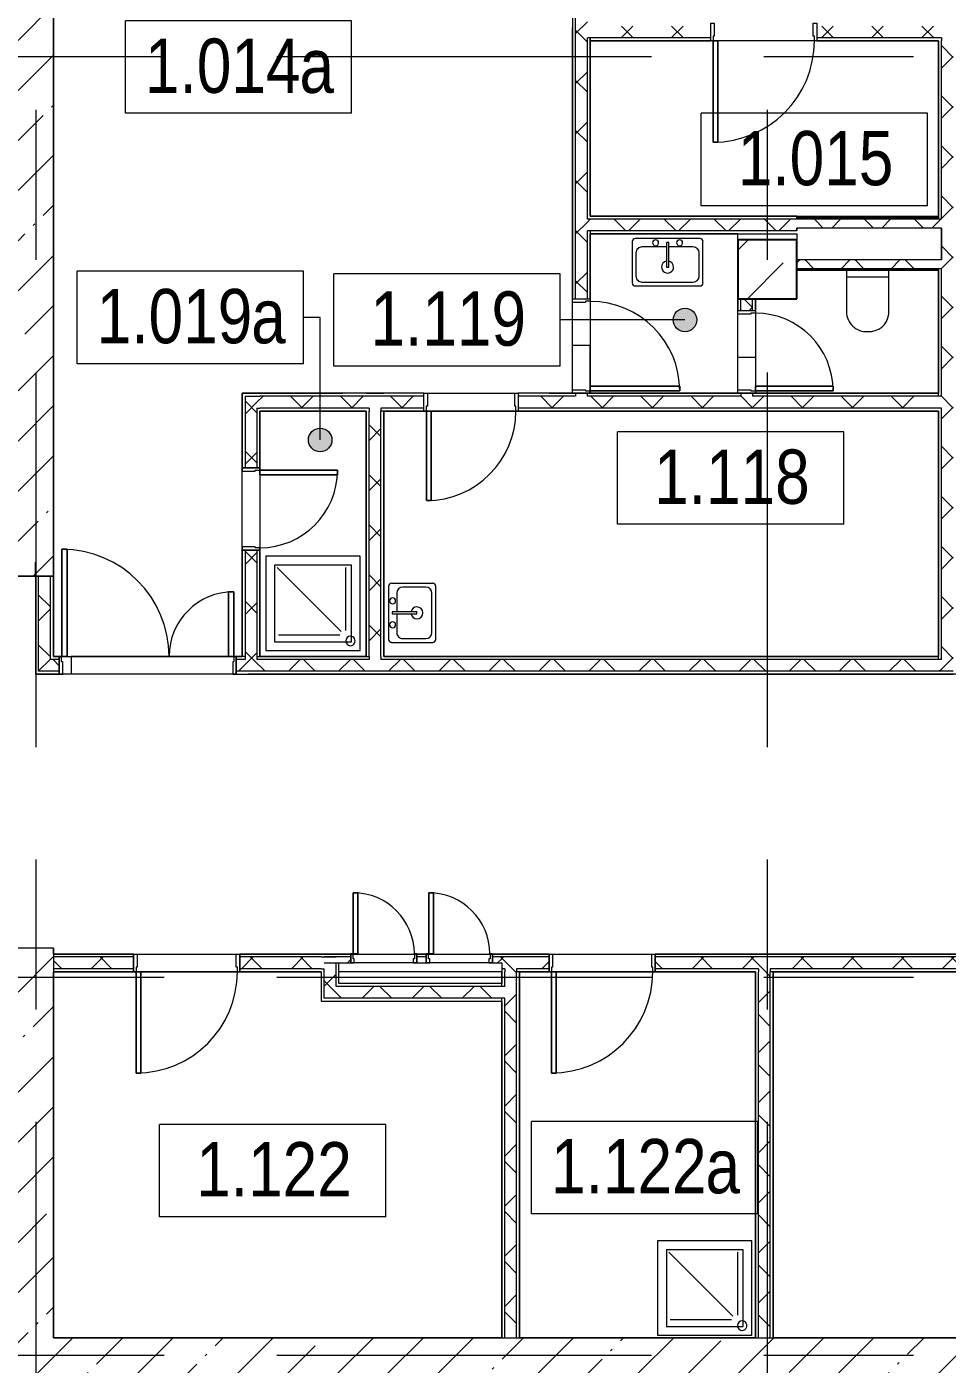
# Model space of a CAD drawing. Header units: millimetres. Extents: x 46431 to 216095, y -43515 to 31605.
# Drawn here: x 91856 to 99657, y 8442 to 19772 of the extents above; entities that cross this region are included whole.
import ezdxf

# ---------------------------------------------------------------- set-up
doc = ezdxf.new("R2010")
doc.units = ezdxf.units.MM
doc.linetypes.add('Осевые', pattern=[6350, 1270, -952.5, 3175, -952.5])
for name, color, linetype, lineweight in [('Двери', 7, 'Continuous', 9), ('Каркас_Импост', 7, 'Continuous', 9), ('Колонны', 7, 'Continuous', 9), ('Колонны-1', 7, 'Continuous', 25), ('Марки помещений', 7, 'Continuous', 9), ('Общие ребра', 7, 'Continuous', 9), ('Оси-2', 7, 'Осевые', 9), ('Панель', 7, 'Continuous', 9), ('Перекрытия', 7, 'Continuous', 9), ('Сантехнические приборы', 7, 'Continuous', 9), ('Стены', 7, 'Continuous', 9), ('Стены-1', 7, 'Continuous', 18), ('Штриховка разреза-3', 7, 'Continuous', 9)]:
    doc.layers.add(name, color=color, linetype=linetype, lineweight=lineweight)
doc.styles.add('Arial Narrow_1', font='Arial Narrow.ttf', dxfattribs={"height": 460})
pattern_1 = [(45, (0, 0), (-424.264, 424.264), [600, -100, 20, -100]), (45, (0, 424), (-424.264, 424.264), [])]
pattern_2 = [(45, (0, 0), (-212.132, 212.132), []), (135, (0, 0), (-212.132, -212.132), [])]

# ---------------------------------------------------------------- blocks, each defined once
blk = doc.blocks.new('Дверь - Однопольная - ДВ4__21х9-6240676-План 1-го этажа на отм_ -6_000')
at = {"layer": 'Двери'}
for p, q in [((-429, -75), (-389, -75)), ((-429, -933), (-429, -75)), ((-389, -75), (-389, -933)), ((-389, -933), (-429, -933))]:
    blk.add_line(p, q, dxfattribs=at)
blk.add_arc((-429, -75), 858, 270, 0, dxfattribs=at)
at = {"layer": 'Каркас_Импост'}
for p, q in [((-450, 75), (-420, 75)), ((-450, -75), (-450, 75)), ((-420, 75), (-420, -35)), ((420, 75), (450, 75)), ((420, -35), (420, 75)), ((450, 75), (450, -75)), ((-430, -75), (-450, -75)), ((-430, -35), (-430, -75)), ((-420, -35), (-430, -35)), ((430, -35), (420, -35)), ((430, -75), (430, -35)), ((450, -75), (430, -75))]:
    blk.add_line(p, q, dxfattribs=at)
at = {"layer": 'Панель'}
for p, q in [((-389, -75), (-429, -75)), ((-429, -75), (-429, -933)), ((-389, -933), (-389, -75)), ((-429, -933), (-389, -933))]:
    blk.add_line(p, q, dxfattribs=at)
blk = doc.blocks.new('Колонна 21 - Колонна 40-55-733502-План 1-го этажа на отм_ -6_000')
at = {"layer": 'Колонны'}
h = blk.add_hatch(dxfattribs=at)
h.set_pattern_fill('FP_22', color=256, style=0, pattern_type=2)
h.set_pattern_definition([(45, (-26200, -41004.4), (-493.914, 493.914), []), (45, (-25706.1, -41004.4), (-493.914, 493.914), [873.125, -174.625, 6.706, -167.919])])
h.paths.add_polyline_path([(71776, -23537), (72182, -23537), (72182, -23037), (71682, -23037), (71682, -23537)], flags=0)
at = {"layer": 'Колонны-1'}
for p, q in [((72182, -23037), (71682, -23037)), ((71682, -23037), (71682, -23537)), ((72182, -23537), (72182, -23037)), ((71682, -23537), (72182, -23537))]:
    blk.add_line(p, q, dxfattribs=at)
blk = doc.blocks.new('Дверь - Полуторная_001 - ДВ3_20-15-6256110-План 1-го этажа на отм_ -6_000')
at = {"layer": 'Двери'}
for p, q in [((-684, 984), (-729, 984)), ((-729, 984), (-729, 75)), ((-684, 75), (-684, 984)), ((684, 75), (684, 624)), ((684, 624), (729, 624)), ((729, 624), (729, 75)), ((-729, 75), (-684, 75)), ((729, 75), (684, 75))]:
    blk.add_line(p, q, dxfattribs=at)
for centre, radius, start, end in [((-729, 75), 909, 360, 90), ((729, 75), 549, 90, 180)]:
    blk.add_arc(centre, radius, start, end, dxfattribs=at)
at = {"layer": 'Каркас_Импост'}
for p, q in [((-730, 75), (-750, 75)), ((-750, 75), (-750, -75)), ((-730, 30), (-730, 75)), ((-720, 30), (-730, 30)), ((-720, -75), (-720, 30)), ((730, 30), (720, 30)), ((720, 30), (720, -75)), ((750, 75), (730, 75)), ((730, 75), (730, 30)), ((750, -75), (750, 75)), ((-750, -75), (-720, -75)), ((720, -75), (750, -75))]:
    blk.add_line(p, q, dxfattribs=at)
at = {"layer": 'Панель'}
for p, q in [((-729, 984), (-684, 984)), ((-729, 75), (-729, 984)), ((-684, 984), (-684, 75)), ((684, 624), (684, 75)), ((729, 624), (684, 624)), ((729, 75), (729, 624)), ((-684, 75), (-729, 75)), ((684, 75), (729, 75))]:
    blk.add_line(p, q, dxfattribs=at)
blk = doc.blocks.new('Дверь - Однопольная - ДВ4_21х7-6240772-План 1-го этажа на отм_ -6_000')
at = {"layer": 'Двери'}
for p, q in [((-289, 733), (-329, 733)), ((-329, 733), (-329, 75)), ((-289, 75), (-289, 733)), ((-329, 75), (-289, 75))]:
    blk.add_line(p, q, dxfattribs=at)
blk.add_arc((-329, 75), 658, 360, 90, dxfattribs=at)
at = {"layer": 'Каркас_Импост'}
for p, q in [((-330, 75), (-350, 75)), ((-350, 75), (-350, -75)), ((-330, 35), (-330, 75)), ((-320, 35), (-330, 35)), ((-320, -75), (-320, 35)), ((330, 35), (320, 35)), ((320, 35), (320, -75)), ((350, 75), (330, 75)), ((330, 75), (330, 35)), ((350, -75), (350, 75)), ((-350, -75), (-320, -75)), ((320, -75), (350, -75))]:
    blk.add_line(p, q, dxfattribs=at)
at = {"layer": 'Панель'}
for p, q in [((-329, 733), (-289, 733)), ((-329, 75), (-329, 733)), ((-289, 733), (-289, 75)), ((-289, 75), (-329, 75))]:
    blk.add_line(p, q, dxfattribs=at)
blk = doc.blocks.new('Дверь - Однопольная - ДВ4__21х8-6240770-План 1-го этажа на отм_ -6_000')
at = {"layer": 'Двери'}
for p, q in [((-379, -75), (-339, -75)), ((-379, -833), (-379, -75)), ((-339, -75), (-339, -833)), ((-339, -833), (-379, -833))]:
    blk.add_line(p, q, dxfattribs=at)
blk.add_arc((-379, -75), 758, 270, 0, dxfattribs=at)
at = {"layer": 'Каркас_Импост'}
for p, q in [((-400, 75), (-370, 75)), ((-400, -75), (-400, 75)), ((-370, 75), (-370, -35)), ((370, 75), (400, 75)), ((370, -35), (370, 75)), ((400, 75), (400, -75)), ((-380, -75), (-400, -75)), ((-380, -35), (-380, -75)), ((-370, -35), (-380, -35)), ((380, -35), (370, -35)), ((380, -75), (380, -35)), ((400, -75), (380, -75))]:
    blk.add_line(p, q, dxfattribs=at)
at = {"layer": 'Панель'}
for p, q in [((-339, -75), (-379, -75)), ((-379, -75), (-379, -833)), ((-339, -833), (-339, -75)), ((-379, -833), (-339, -833))]:
    blk.add_line(p, q, dxfattribs=at)
blk = doc.blocks.new('Душевая кабинка-2D - Душевая кабинка 800х800-4946064-План 1-го этажа на отм_ -6_000')
at = {"layer": 'Сантехнические приборы'}
for p, q in [((800, 0), (0, 0)), ((0, 0), (0, -800)), ((800, -800), (800, 0)), ((725, -75), (75, -75)), ((75, -75), (75, -725)), ((132, -627), (132, -107)), ((161, -639), (705, -95)), ((725, -725), (725, -75)), ((705, -676), (171, -676)), ((75, -725), (725, -725)), ((0, -800), (800, -800))]:
    blk.add_line(p, q, dxfattribs=at)
for start, end in [(0, 180), (180, 0)]:
    blk.add_arc((82, -717), 40, start, end, dxfattribs=at)
blk = doc.blocks.new('Раковина-Одиночная-2D - 500 x 400 мм-5326579-План 1-го этажа на отм_ -6_000')
at = {"layer": 'Сантехнические приборы'}
for p, q in [((82, 490), (82, 140)), ((82, 490), (82, 140)), ((556, 515), (107, 515)), ((556, 515), (107, 515)), ((499, 483), (164, 483)), ((582, 140), (582, 490)), ((582, 140), (582, 490)), ((113, 432), (113, 236)), ((341, 356), (322, 356)), ((322, 356), (322, 147)), ((341, 147), (341, 356)), ((550, 236), (550, 432)), ((107, 115), (556, 115)), ((107, 115), (556, 115)), ((164, 185), (322, 185)), ((322, 147), (341, 147)), ((341, 185), (499, 185)), ((182, 75), (642, 75))]:
    blk.add_line(p, q, dxfattribs=at)
for centre, radius, start, end in [((107, 490), 25.4, 90, 180), ((107, 490), 25.4, 90, 180), ((164, 432), 50.8, 90, 180), ((499, 432), 50.8, 360, 90), ((556, 490), 25.4, 360, 90), ((556, 490), 25.4, 360, 90), ((332, 356), 50.8, 360, 180), ((332, 356), 50.8, 180, 259.1931), ((332, 356), 50.8, 280.8069, 0), ((164, 236), 50.8, 180, 270), ((499, 236), 50.8, 270, 0), ((107, 140), 25.4, 180, 270), ((107, 140), 25.4, 180, 270), ((230, 150), 25.4, 360, 180), ((230, 150), 25.4, 180, 360), ((433, 150), 25.4, 360, 180), ((433, 150), 25.4, 180, 360), ((556, 140), 25.4, 270, 360), ((556, 140), 25.4, 270, 0)]:
    blk.add_arc(centre, radius, start, end, dxfattribs=at)
blk = doc.blocks.new('Унитаз_встраиваемый - Обычный _ Vitra 748-4800 _каркасные_-V24-План 1-го этажа на отм_ -6_000')
at = {"layer": 'Сантехнические приборы'}
for p, q in [((-180, 371), (-180, 0)), ((179, 0), (179, 351)), ((-180, 60), (179, 60)), ((-180, 0), (179, 0))]:
    blk.add_line(p, q, dxfattribs=at)
for centre, start, end in [((-12, 351), 86.3345, 173.0597), ((10, 351), 360, 93.6655)]:
    blk.add_arc(centre, 169, start, end, dxfattribs=at)
blk = doc.blocks.new('Раковина-Одиночная-2D - 600 x 400 мм-5036550-План 1-го этажа на отм_ -6_000')
at = {"layer": 'Сантехнические приборы'}
for p, q in [((32, 490), (32, 140)), ((32, 490), (32, 140)), ((606, 515), (57, 515)), ((606, 515), (57, 515)), ((549, 483), (114, 483)), ((632, 140), (632, 490)), ((632, 140), (632, 490)), ((63, 432), (63, 236)), ((341, 356), (322, 356)), ((322, 356), (322, 147)), ((341, 147), (341, 356)), ((600, 236), (600, 432)), ((57, 115), (606, 115)), ((57, 115), (606, 115)), ((114, 185), (322, 185)), ((322, 147), (341, 147)), ((341, 185), (549, 185)), ((132, 75), (692, 75))]:
    blk.add_line(p, q, dxfattribs=at)
for centre, radius, start, end in [((57, 490), 25.4, 90, 180), ((57, 490), 25.4, 90, 180), ((114, 432), 50.8, 90, 180), ((549, 432), 50.8, 360, 90), ((606, 490), 25.4, 0, 90), ((606, 490), 25.4, 360, 90), ((332, 356), 50.8, 360, 180), ((332, 356), 50.8, 180, 259.1931), ((332, 356), 50.8, 280.8069, 0), ((114, 236), 50.8, 180, 270), ((549, 236), 50.8, 270, 0), ((57, 140), 25.4, 180, 270), ((57, 140), 25.4, 180, 270), ((230, 150), 25.4, 360, 180), ((230, 150), 25.4, 180, 360), ((433, 150), 25.4, 360, 180), ((433, 150), 25.4, 180, 360), ((606, 140), 25.4, 270, 360), ((606, 140), 25.4, 270, 0)]:
    blk.add_arc(centre, radius, start, end, dxfattribs=at)
blk = doc.blocks.new('Дверь - Однопольная_002 - ДВ6__21х7-6269972-План 1-го этажа на отм_ -6_000')
at = {"layer": 'Двери'}
for p, q in [((-329, -75), (-289, -75)), ((-329, -733), (-329, -75)), ((-289, -75), (-289, -733)), ((-289, -733), (-329, -733))]:
    blk.add_line(p, q, dxfattribs=at)
blk.add_arc((-329, -75), 658, 270, 0, dxfattribs=at)
at = {"layer": 'Каркас_Импост'}
for p, q in [((-350, 75), (-320, 75)), ((-350, -75), (-350, 75)), ((-320, 75), (-320, -35)), ((320, 75), (350, 75)), ((320, -35), (320, 75)), ((350, 75), (350, -75)), ((-330, -75), (-350, -75)), ((-330, -35), (-330, -75)), ((-320, -35), (-330, -35)), ((330, -35), (320, -35)), ((330, -75), (330, -35)), ((350, -75), (330, -75))]:
    blk.add_line(p, q, dxfattribs=at)
at = {"layer": 'Панель'}
for p, q in [((-289, -75), (-329, -75)), ((-329, -75), (-329, -733)), ((-289, -733), (-289, -75)), ((-329, -733), (-289, -733))]:
    blk.add_line(p, q, dxfattribs=at)
blk = doc.blocks.new('Дверь - Однопольная без ручки - ДТ2_21х5_6-6222495-План 1-го этажа на отм_ -6_000')
at = {"layer": 'Двери'}
for p, q in [((-219, 556), (-259, 556)), ((-259, 556), (-259, 38)), ((-219, 38), (-219, 556)), ((-259, 38), (-219, 38))]:
    blk.add_line(p, q, dxfattribs=at)
blk.add_arc((-259, 38), 518, 360, 90, dxfattribs=at)
at = {"layer": 'Каркас_Импост'}
for p, q in [((-260, 38), (-280, 38)), ((-280, 38), (-280, -38)), ((-260, -2), (-260, 38)), ((280, 38), (260, 38)), ((260, 38), (260, -2)), ((280, -38), (280, 38)), ((-280, -38), (-250, -38)), ((-250, -2), (-260, -2)), ((-250, -38), (-250, -2)), ((260, -2), (250, -2)), ((250, -2), (250, -38)), ((250, -38), (280, -38))]:
    blk.add_line(p, q, dxfattribs=at)
at = {"layer": 'Панель'}
for p, q in [((-259, 556), (-219, 556)), ((-259, 38), (-259, 556)), ((-219, 556), (-219, 38)), ((-219, 38), (-259, 38))]:
    blk.add_line(p, q, dxfattribs=at)
blk = doc.blocks.new('Марка помещения_Р - Марка помещения-4575829-План 1-го этажа на отм_ -6_000')
at = {"layer": 'Марки помещений'}
for p, q in [((-4.79375, -1.95625), (-4.79375, 1.95625)), ((4.79375, 1.95625), (-4.79375, 1.95625)), ((4.79375, -1.95625), (4.79375, 1.95625)), ((4.79375, -1.95625), (-4.79375, -1.95625))]:
    blk.add_line(p, q, dxfattribs=at)

msp = doc.modelspace()

# ---------------------------------------------------------------- hatches: boundary and pattern name
at = {"layer": 'Марки помещений'}
h = msp.add_hatch(color=256, dxfattribs=at)
edge = h.paths.add_edge_path(flags=0)
edge.add_arc((97433.8, 17288.3), 100, 0, 360)
h = msp.add_hatch(color=256, dxfattribs=at)
edge = h.paths.add_edge_path(flags=0)
edge.add_arc((94342.1, 16271.9), 100, 0, 360)
at = {"layer": 'Штриховка разреза-3'}
h = msp.add_hatch(dxfattribs=at)
h.set_pattern_fill('FP_4', color=256, style=0, pattern_type=2)
h.set_pattern_definition(pattern_1)
h.paths.add_polyline_path([(92042.4, 15117.1), (92081.6, 15117.1), (92081.6, 23867.1), (91781.6, 23867.1), (91781.6, 15117.1), (91929.6, 15117.1), (91931.6, 15117.1), (91956.6, 15117.1)], flags=0)
h = msp.add_hatch(dxfattribs=at)
h.set_pattern_fill('FP_1', color=256, style=0, pattern_type=2)
h.set_pattern_definition(pattern_2)
h.paths.add_polyline_path([(96506.6, 16642.1), (96606.6, 16642.1), (96606.6, 16667.1), (96506.6, 16667.1)], flags=0)
h.paths.add_polyline_path([(96506.6, 17467.1), (96606.6, 17467.1), (96606.6, 19952.1), (96506.6, 19952.1), (96506.6, 18614.5)], flags=0)
h.paths.add_polyline_path([(96506.6, 20852.1), (96606.6, 20852.1), (96606.6, 21027.1), (96506.6, 21027.1), (96506.6, 21002.1)], flags=0)
h = msp.add_hatch(dxfattribs=at)
h.set_pattern_fill('FP_1', color=256, style=0, pattern_type=2)
h.set_pattern_definition(pattern_2)
h.paths.add_polyline_path([(104181.6, 19677.1), (104181.6, 19777.1), (98551.6, 19777.1), (98551.6, 19677.1), (103908.6, 19677.1)], flags=0)
h.paths.add_polyline_path([(97651.6, 19677.1), (97651.6, 19777.1), (96606.6, 19777.1), (96606.6, 19677.1), (97127.9, 19677.1)], flags=0)
h = msp.add_hatch(dxfattribs=at)
h.set_pattern_fill('FP_1', color=256, style=0, pattern_type=2)
h.set_pattern_definition(pattern_2)
h.paths.add_polyline_path([(99606.6, 14312.1), (99706.6, 14312.1), (99706.6, 19677.1), (99606.6, 19677.1), (99606.6, 14412.1)], flags=0)
h = msp.add_hatch(dxfattribs=at)
h.set_pattern_fill('FP_1', color=256, style=0, pattern_type=2)
h.set_pattern_definition(pattern_2)
h.paths.add_polyline_path([(98381.6, 18042.1), (98381.6, 18142.1), (96606.6, 18142.1), (96606.6, 18042.1), (97975.5, 18042.1)], flags=0)
h = msp.add_hatch(dxfattribs=at)
h.set_pattern_fill('FP_1', color=256, style=0, pattern_type=2)
h.set_pattern_definition(pattern_2)
h.paths.add_polyline_path([(99581.6, 18067.1), (99606.6, 18067.1), (99606.6, 18142.1), (98381.6, 18142.1), (98381.6, 18067.1), (98823.1, 18067.1)], flags=0)
h = msp.add_hatch(dxfattribs=at)
h.set_pattern_fill('FP_1', color=256, style=0, pattern_type=2)
h.set_pattern_definition(pattern_2)
h.paths.add_polyline_path([(99606.6, 17722.1), (99606.6, 17797.1), (98381.6, 17797.1), (98381.6, 17722.1), (99581.6, 17722.1)], flags=0)
h = msp.add_hatch(dxfattribs=at)
h.set_pattern_fill('FP_1', color=256, style=0, pattern_type=2)
h.set_pattern_definition(pattern_2)
h.paths.add_polyline_path([(98006.6, 16642.1), (98006.6, 16667.1), (97906.6, 16667.1), (97906.6, 16642.1)], flags=0)
h.paths.add_polyline_path([(97906.6, 17367.1), (98006.6, 17367.1), (98006.6, 17467.1), (97906.6, 17467.1), (97906.6, 17387.7)], flags=0)
h = msp.add_hatch(dxfattribs=at)
h.set_pattern_fill('FP_1', color=256, style=0, pattern_type=2)
h.set_pattern_definition(pattern_2)
h.paths.add_polyline_path([(93706.6, 14412.1), (93806.6, 14412.1), (93806.6, 15337.1), (93706.6, 15337.1), (93706.6, 14437.1)], flags=0)
h.paths.add_polyline_path([(93706.6, 16037.1), (93806.6, 16037.1), (93806.6, 16642.1), (93706.6, 16642.1)], flags=0)
h = msp.add_hatch(dxfattribs=at)
h.set_pattern_fill('FP_1', color=256, style=0, pattern_type=2)
h.set_pattern_definition(pattern_2)
h.paths.add_polyline_path([(99581.6, 16542.1), (99606.6, 16542.1), (99606.6, 16642.1), (96021.6, 16642.1), (96021.6, 16542.1), (98823.1, 16542.1)], flags=0)
h.paths.add_polyline_path([(93831.6, 16542.1), (95221.6, 16542.1), (95221.6, 16642.1), (93806.6, 16642.1), (93806.6, 16542.1)], flags=0)
h = msp.add_hatch(dxfattribs=at)
h.set_pattern_fill('FP_1', color=256, style=0, pattern_type=2)
h.set_pattern_definition(pattern_2)
h.paths.add_polyline_path([(94856.6, 14412.1), (94856.6, 16542.1), (94756.6, 16542.1), (94756.6, 14412.1)], flags=0)
h = msp.add_hatch(dxfattribs=at)
h.set_pattern_fill('FP_1', color=256, style=0, pattern_type=2)
h.set_pattern_definition(pattern_2)
h.paths.add_polyline_path([(92056.6, 14312.1), (92056.6, 15117.1), (91956.6, 15117.1), (91956.6, 14312.1), (92042.4, 14312.1)], flags=0)
h = msp.add_hatch(dxfattribs=at)
h.set_pattern_fill('FP_1', color=256, style=0, pattern_type=2)
h.set_pattern_definition(pattern_2)
h.paths.add_polyline_path([(99581.6, 14312.1), (99606.6, 14312.1), (99606.6, 14412.1), (93631.6, 14412.1), (93631.6, 14312.1), (97127.9, 14312.1)], flags=0)
h.paths.add_polyline_path([(92081.6, 14312.1), (92131.6, 14312.1), (92131.6, 14412.1), (92056.6, 14412.1), (92056.6, 14312.1)], flags=0)
h = msp.add_hatch(dxfattribs=at)
h.set_pattern_fill('FP_4', color=256, style=0, pattern_type=2)
h.set_pattern_definition(pattern_1)
h.paths.add_polyline_path([(92081.6, 8667.1), (92081.6, 11967.1), (91781.6, 11967.1), (91781.6, 8667.1)], flags=0)
h = msp.add_hatch(dxfattribs=at)
h.set_pattern_fill('FP_1', color=256, style=0, pattern_type=2)
h.set_pattern_definition(pattern_2)
h.paths.add_polyline_path([(93737.5, 11792.1), (94376.6, 11792.1), (94376.6, 11892.1), (93661.6, 11892.1), (93661.6, 11792.1)], flags=0)
h.paths.add_polyline_path([(92761.6, 11792.1), (92761.6, 11892.1), (92081.6, 11892.1), (92081.6, 11792.1)], flags=0)
h = msp.add_hatch(dxfattribs=at)
h.set_pattern_fill('FP_1', color=256, style=0, pattern_type=2)
h.set_pattern_definition(pattern_2)
h.paths.add_polyline_path([(94601.6, 11842.1), (94601.6, 11892.1), (94376.6, 11892.1), (94376.6, 11842.1), (94585.1, 11842.1)], flags=0)
h.paths.add_polyline_path([(95881.6, 11842.1), (95881.6, 11892.1), (95801.6, 11892.1), (95801.6, 11842.1)], flags=0)
h.paths.add_polyline_path([(95241.6, 11842.1), (95241.6, 11892.1), (95161.6, 11892.1), (95161.6, 11842.1)], flags=0)
h = msp.add_hatch(dxfattribs=at)
h.set_pattern_fill('FP_1', color=256, style=0, pattern_type=2)
h.set_pattern_definition(pattern_2)
h.paths.add_polyline_path([(94476.6, 11542.1), (94476.6, 11842.1), (94376.6, 11842.1), (94376.6, 11542.1)], flags=0)
h = msp.add_hatch(dxfattribs=at)
h.set_pattern_fill('FP_1', color=256, style=0, pattern_type=2)
h.set_pattern_definition(pattern_2)
h.paths.add_polyline_path([(104181.6, 11792.1), (104181.6, 11892.1), (103581.6, 11892.1), (103581.6, 11792.1), (103908.6, 11792.1)], flags=0)
h.paths.add_polyline_path([(95906.6, 11792.1), (96281.6, 11792.1), (96280.3, 11892.1), (95881.6, 11892.1), (95881.6, 11792.1)], flags=0)
h.paths.add_polyline_path([(98056.6, 11792.1), (102681.6, 11792.1), (102681.6, 11892.1), (97181.6, 11892.1), (97181.6, 11792.1)], flags=0)
h = msp.add_hatch(dxfattribs=at)
h.set_pattern_fill('FP_1', color=256, style=0, pattern_type=2)
h.set_pattern_definition(pattern_2)
h.paths.add_polyline_path([(95906.6, 8667.1), (96006.6, 8667.1), (96006.6, 11792.1), (95906.6, 11792.1), (95906.6, 10027.2)], flags=0)
h = msp.add_hatch(dxfattribs=at)
h.set_pattern_fill('FP_1', color=256, style=0, pattern_type=2)
h.set_pattern_definition(pattern_2)
h.paths.add_polyline_path([(98056.6, 8667.1), (98156.6, 8667.1), (98156.6, 11792.1), (98056.6, 11792.1), (98056.6, 8800.5)], flags=0)
h = msp.add_hatch(dxfattribs=at)
h.set_pattern_fill('FP_1', color=256, style=0, pattern_type=2)
h.set_pattern_definition(pattern_2)
h.paths.add_polyline_path([(95881.6, 11542.1), (95906.6, 11542.1), (95906.6, 11642.1), (94476.6, 11642.1), (94476.6, 11542.1), (95432.7, 11542.1)], flags=0)
h = msp.add_hatch(dxfattribs=at)
h.set_pattern_fill('FP_4', color=256, style=0, pattern_type=2)
h.set_pattern_definition(pattern_1)
h.paths.add_polyline_path([(88631.6, 8367.1), (104181.6, 8367.1), (104181.6, 8667.1), (76381.6, 8667.1), (76381.6, 8367.1), (86956.8, 8367.1)], flags=0)

# ---------------------------------------------------------------- linework, layer by layer
at = {"layer": 'Марки помещений'}
for p, q in [((94342.1, 17309.1), (94200.1, 17309.1)), ((94342.1, 16271.9), (94342.1, 17309.1)), ((97433.8, 17288.3), (96374.9, 17288.3))]:
    msp.add_line(p, q, dxfattribs=at)
for centre in [(97433.8, 17288.3), (94342.1, 16271.9)]:
    msp.add_circle(centre, 100, dxfattribs=at)
at = {"layer": 'Общие ребра'}
for p, q in [((96481.6, 19952.1), (96481.6, 17467.1)), ((96506.6, 17467.1), (96506.6, 19952.1)), ((96631.6, 19677.1), (96606.6, 19677.1)), ((96631.6, 19677.1), (96606.6, 19677.1)), ((96606.6, 18142.1), (96606.6, 19677.1)), ((97651.6, 19677.1), (96631.6, 19677.1)), ((96631.6, 19677.1), (96631.6, 19652.1)), ((96631.6, 19652.1), (96631.6, 19677.1)), ((96633.6, 19652.1), (97651.6, 19652.1)), ((99606.6, 19677.1), (98551.6, 19677.1)), ((98551.6, 19652.1), (99579.6, 19652.1)), ((99606.6, 19677.1), (99606.6, 19652.1)), ((99606.6, 18142.1), (99606.6, 19652.1)), ((96631.6, 18142.1), (96606.6, 18142.1)), ((98381.6, 18142.1), (96631.6, 18142.1)), ((98381.6, 18142.1), (98381.6, 18154.6)), ((98381.6, 18154.6), (98381.6, 18142.1)), ((99581.6, 18142.1), (98381.6, 18142.1)), ((99581.6, 18142.1), (99581.6, 18154.6)), ((99606.6, 18142.1), (99581.6, 18142.1)), ((96606.6, 17467.1), (96606.6, 18042.1)), ((96631.6, 18042.1), (96606.6, 18042.1)), ((98381.6, 18042.1), (96631.6, 18042.1)), ((96631.6, 18042.1), (96631.6, 18017.1)), ((96631.6, 17467.1), (96631.6, 18017.1)), ((98381.6, 18042.1), (98381.6, 18067.1)), ((99581.6, 18067.1), (98381.6, 18067.1)), ((98381.6, 18067.1), (98381.6, 18042.1)), ((99606.6, 18067.1), (99581.6, 18067.1)), ((99606.6, 17797.1), (99606.6, 18067.1)), ((99606.6, 18067.1), (99606.6, 17797.1)), ((99581.6, 17797.1), (98381.6, 17797.1)), ((99606.6, 17797.1), (99581.6, 17797.1)), ((99581.6, 17722.1), (98381.6, 17722.1)), ((99581.6, 17709.6), (99581.6, 17722.1)), ((99606.6, 17722.1), (99581.6, 17722.1)), ((99606.6, 16642.1), (99606.6, 17722.1)), ((97881.6, 17467.1), (97881.6, 17367.1)), ((97906.6, 17367.1), (97906.6, 17467.1)), ((98006.6, 17367.1), (98006.6, 17467.1)), ((98031.6, 17367.1), (98031.6, 17467.1)), ((93681.6, 16667.1), (93681.6, 16037.1)), ((93831.6, 16667.1), (93706.6, 16667.1)), ((95221.6, 16667.1), (93831.6, 16667.1)), ((96481.6, 16667.1), (96021.6, 16667.1)), ((96506.6, 16667.1), (96506.6, 16642.1)), ((96606.6, 16642.1), (96606.6, 16667.1)), ((97906.6, 16667.1), (97906.6, 16642.1)), ((98006.6, 16667.1), (98006.6, 16642.1)), ((99581.6, 16642.1), (99581.6, 16667.1)), ((93706.6, 16642.1), (93706.6, 16037.1)), ((93706.6, 16642.1), (93806.6, 16642.1)), ((93806.6, 16642.1), (93831.6, 16642.1)), ((93806.6, 16542.1), (93806.6, 16037.1)), ((93806.6, 16542.1), (93831.6, 16542.1)), ((95221.6, 16642.1), (93831.6, 16642.1)), ((94756.6, 16542.1), (93831.6, 16542.1)), ((94756.6, 16542.1), (94756.6, 16517.1)), ((95221.6, 16542.1), (94856.6, 16542.1)), ((94856.6, 16542.1), (94856.6, 16517.1)), ((96506.6, 16642.1), (96021.6, 16642.1)), ((99581.6, 16542.1), (96021.6, 16542.1)), ((97906.6, 16642.1), (96606.6, 16642.1)), ((99581.6, 16642.1), (98006.6, 16642.1)), ((99606.6, 16642.1), (99581.6, 16642.1)), ((99606.6, 16542.1), (99581.6, 16542.1)), ((99606.6, 14412.1), (99606.6, 16542.1)), ((93831.6, 16037.1), (93831.6, 16517.1)), ((94756.6, 14437.1), (94756.6, 16517.1)), ((94881.6, 16517.1), (94856.6, 16517.1)), ((94856.6, 14437.1), (94856.6, 16517.1)), ((94883.6, 16517.1), (95221.6, 16517.1)), ((96021.6, 16517.1), (99579.6, 16517.1)), ((93681.6, 15337.1), (93681.6, 14439.1)), ((93706.6, 15337.1), (93706.6, 14437.1)), ((93806.6, 15337.1), (93806.6, 14437.1)), ((93831.6, 14437.1), (93831.6, 15337.1)), ((91929.6, 15237.1), (91931.6, 15237.1)), ((91929.6, 15117.1), (91929.6, 15237.1)), ((91931.6, 15117.1), (91931.6, 15237.1)), ((91781.6, 15117.1), (91929.6, 15117.1)), ((91931.6, 15117.1), (91956.6, 15117.1)), ((91931.6, 15117.1), (91931.6, 14287.1)), ((91956.6, 15117.1), (91931.6, 15117.1)), ((91931.6, 14287.1), (91931.6, 15117.1)), ((91956.6, 15117.1), (92056.6, 15117.1)), ((91956.6, 14312.1), (91956.6, 15117.1)), ((92056.6, 15117.1), (91956.6, 15117.1)), ((92056.6, 15117.1), (92081.6, 15117.1)), ((92081.6, 15117.1), (92056.6, 15117.1)), ((92056.6, 14412.1), (92056.6, 15117.1)), ((92081.6, 14412.1), (92056.6, 14412.1)), ((92131.6, 14412.1), (92081.6, 14412.1)), ((92131.6, 14437.1), (92083.6, 14437.1)), ((93681.6, 14437.1), (93631.6, 14437.1)), ((93706.6, 14412.1), (93631.6, 14412.1)), ((93706.6, 14437.1), (93706.6, 14412.1)), ((93806.6, 14437.1), (93831.6, 14437.1)), ((93806.6, 14437.1), (93806.6, 14412.1)), ((94756.6, 14412.1), (93806.6, 14412.1)), ((94731.6, 14437.1), (94756.6, 14437.1)), ((94756.6, 14437.1), (94756.6, 14412.1)), ((94856.6, 14437.1), (94856.6, 14412.1)), ((99581.6, 14412.1), (94856.6, 14412.1)), ((99581.6, 14412.1), (99581.6, 14437.1)), ((99606.6, 14412.1), (99581.6, 14412.1)), ((92056.6, 14312.1), (91956.6, 14312.1)), ((91956.6, 14287.1), (92081.6, 14287.1)), ((92081.6, 14312.1), (92056.6, 14312.1)), ((92131.6, 14312.1), (92081.6, 14312.1)), ((92081.6, 14287.1), (92131.6, 14287.1)), ((99581.6, 14312.1), (93631.6, 14312.1)), ((93631.6, 14287.1), (99581.6, 14287.1)), ((99606.6, 14312.1), (99581.6, 14312.1)), ((99581.6, 14287.1), (99706.6, 14287.1)), ((99706.6, 14312.1), (99606.6, 14312.1)), ((92081.6, 11917.1), (92081.6, 11892.1)), ((94501.6, 11917.1), (94476.6, 11917.1)), ((94601.6, 11917.1), (94501.6, 11917.1)), ((95241.6, 11917.1), (95161.6, 11917.1)), ((95881.6, 11917.1), (95801.6, 11917.1)), ((96281.6, 11917.1), (95881.6, 11917.1)), ((102681.6, 11917.1), (97181.6, 11917.1)), ((92761.6, 11892.1), (92081.6, 11892.1)), ((92081.6, 11892.1), (92081.6, 11792.1)), ((92761.6, 11792.1), (92081.6, 11792.1)), ((92081.6, 11792.1), (92081.6, 11767.1)), ((94351.6, 11892.1), (93661.6, 11892.1)), ((94351.6, 11792.1), (93661.6, 11792.1)), ((94351.6, 11892.1), (94376.6, 11892.1)), ((94351.6, 11792.1), (94376.6, 11792.1)), ((94376.6, 11892.1), (94476.6, 11892.1)), ((94476.6, 11892.1), (94376.6, 11892.1)), ((94376.6, 11842.1), (94476.6, 11842.1)), ((94376.6, 11542.1), (94376.6, 11792.1)), ((94501.6, 11892.1), (94476.6, 11892.1)), ((94476.6, 11642.1), (94476.6, 11842.1)), ((94476.6, 11842.1), (94501.6, 11842.1)), ((94601.6, 11892.1), (94501.6, 11892.1)), ((95241.6, 11892.1), (95161.6, 11892.1)), ((95881.6, 11892.1), (95801.6, 11892.1)), ((96281.6, 11892.1), (95881.6, 11892.1)), ((95906.6, 11792.1), (95881.6, 11792.1)), ((95906.6, 11792.1), (95906.6, 11767.1)), ((96006.6, 11792.1), (96006.6, 11767.1)), ((96281.6, 11792.1), (96006.6, 11792.1)), ((102681.6, 11892.1), (97181.6, 11892.1)), ((98056.6, 11792.1), (97181.6, 11792.1)), ((98056.6, 11792.1), (98056.6, 11767.1)), ((98156.6, 11792.1), (98156.6, 11767.1)), ((102681.6, 11792.1), (98156.6, 11792.1)), ((92083.6, 11767.1), (92761.6, 11767.1)), ((93661.6, 11767.1), (94349.6, 11767.1)), ((95906.6, 11642.1), (95906.6, 11767.1)), ((96031.6, 11767.1), (96006.6, 11767.1)), ((96006.6, 8667.1), (96006.6, 11767.1)), ((96031.6, 11767.1), (96281.6, 11767.1)), ((97181.6, 11767.1), (98024.6, 11767.1)), ((98056.6, 8667.1), (98056.6, 11767.1)), ((98181.6, 11767.1), (98156.6, 11767.1)), ((98156.6, 8667.1), (98156.6, 11767.1)), ((98183.6, 11767.1), (102681.6, 11767.1)), ((94501.6, 11642.1), (94476.6, 11642.1)), ((95881.6, 11642.1), (94501.6, 11642.1)), ((95881.6, 11642.1), (95881.6, 11667.1)), ((95906.6, 11642.1), (95881.6, 11642.1)), ((94476.6, 11542.1), (94376.6, 11542.1)), ((94501.6, 11542.1), (94476.6, 11542.1)), ((95881.6, 11542.1), (94501.6, 11542.1)), ((95906.6, 11542.1), (95881.6, 11542.1)), ((95906.6, 8667.1), (95906.6, 11542.1)), ((95881.6, 8667.1), (95906.6, 8667.1)), ((95906.6, 8667.1), (96006.6, 8667.1)), ((96006.6, 8667.1), (96031.6, 8667.1)), ((98031.6, 8667.1), (98056.6, 8667.1)), ((98056.6, 8667.1), (98156.6, 8667.1)), ((98156.6, 8667.1), (98181.6, 8667.1))]:
    msp.add_line(p, q, dxfattribs=at)
at = {"layer": 'Оси-2'}
for p, q in [((91931.6, 25417.1), (91931.6, -41733.9)), ((98131.6, 25417.1), (98131.6, -41733.9)), ((150171.6, 19517.1), (50527.1, 19517.1)), ((150171.6, 11717.1), (50527.1, 11717.1)), ((150171.6, 8517.1), (50527.1, 8517.1))]:
    msp.add_line(p, q, dxfattribs=at)
at = {"layer": 'Перекрытия'}
for p, q in [((92081.6, 25417.1), (92081.6, 14437.1)), ((96481.6, 17070.9), (96481.6, 19767.1)), ((99581.6, 19652.1), (96631.6, 19652.1)), ((96631.6, 19652.1), (96631.6, 18167.1)), ((99581.6, 18167.1), (99581.6, 19652.1)), ((96631.6, 18167.1), (99581.6, 18167.1)), ((96631.6, 18017.1), (96631.6, 16667.1)), ((97881.6, 18017.1), (96631.6, 18017.1)), ((97881.6, 16970.9), (97881.6, 18017.1)), ((99581.6, 17709.6), (98381.6, 17709.6)), ((98381.6, 17709.6), (98381.6, 17467.1)), ((99581.6, 16667.1), (99581.6, 17709.6)), ((98381.6, 17467.1), (98031.6, 17467.1)), ((98031.6, 17467.1), (98031.6, 16970.9)), ((96631.6, 17070.9), (96481.6, 17070.9)), ((96631.6, 16667.1), (96631.6, 17070.9)), ((98031.6, 16970.9), (97881.6, 16970.9)), ((93681.6, 14437.1), (93681.6, 16667.1)), ((93681.6, 16667.1), (94531.6, 16667.1)), ((94731.6, 16667.1), (94881.6, 16667.1)), ((96281.6, 16667.1), (96631.6, 16667.1)), ((96631.6, 16667.1), (99581.6, 16667.1)), ((93831.6, 16517.1), (93831.6, 14437.1)), ((94731.6, 16517.1), (93831.6, 16517.1)), ((94531.6, 16517.1), (94731.6, 16517.1)), ((94731.6, 14437.1), (94731.6, 16517.1)), ((94881.6, 16517.1), (94881.6, 14437.1)), ((99581.6, 16517.1), (94881.6, 16517.1)), ((94881.6, 16517.1), (96281.6, 16517.1)), ((99581.6, 14437.1), (99581.6, 16517.1)), ((91931.6, 15117.1), (88581.6, 15117.1)), ((91931.6, 14287.1), (91931.6, 15117.1)), ((92081.6, 14437.1), (93681.6, 14437.1)), ((93706.6, 14437.1), (92231.6, 14437.1)), ((92231.6, 14437.1), (92231.6, 14287.1)), ((93831.6, 14437.1), (94731.6, 14437.1)), ((94881.6, 14437.1), (99581.6, 14437.1)), ((92231.6, 14287.1), (91931.6, 14287.1)), ((99731.6, 14287.1), (93731.6, 14287.1)), ((92081.6, 11967.1), (92081.6, 11917.1)), ((92081.6, 11917.1), (92761.6, 11917.1)), ((92761.6, 11917.1), (92761.6, 11767.1)), ((93661.6, 11767.1), (93661.6, 11917.1)), ((93661.6, 11917.1), (96280.3, 11917.1)), ((96281.6, 11917.1), (96281.6, 11767.1)), ((97181.6, 11767.1), (97181.6, 11917.1)), ((97181.6, 11917.1), (102681.6, 11917.1)), ((94351.6, 11767.1), (92081.6, 11767.1)), ((92081.6, 11767.1), (92081.6, 8667.1)), ((92761.6, 11767.1), (93661.6, 11767.1)), ((95881.6, 11767.1), (94501.6, 11767.1)), ((95881.6, 11642.1), (95881.6, 11767.1)), ((98031.6, 11767.1), (96031.6, 11767.1)), ((96031.6, 11767.1), (96031.6, 8667.1)), ((96281.6, 11767.1), (97181.6, 11767.1)), ((98031.6, 8667.1), (98031.6, 11767.1)), ((104181.6, 11767.1), (98181.6, 11767.1)), ((98181.6, 11767.1), (98181.6, 8667.1)), ((95881.6, 8667.1), (95881.6, 11542.1)), ((92081.6, 8667.1), (95881.6, 8667.1)), ((96031.6, 8667.1), (98031.6, 8667.1)), ((98181.6, 8667.1), (104181.6, 8667.1))]:
    msp.add_line(p, q, dxfattribs=at)
at = {"layer": 'Стены'}
for p, q in [((97651.6, 19652.1), (97651.6, 19802.1)), ((98551.6, 19802.1), (98551.6, 19652.1)), ((98551.6, 19652.1), (97651.6, 19652.1)), ((96481.6, 16667.1), (96481.6, 17467.1)), ((96481.6, 17467.1), (96631.6, 17467.1)), ((96631.6, 17467.1), (96631.6, 16667.1)), ((97881.6, 16667.1), (97881.6, 17367.1)), ((97881.6, 17367.1), (98031.6, 17367.1)), ((98031.6, 17367.1), (98031.6, 16667.1)), ((95221.6, 16517.1), (95221.6, 16667.1)), ((95221.6, 16667.1), (96021.6, 16667.1)), ((96021.6, 16667.1), (96021.6, 16517.1)), ((96631.6, 16667.1), (96481.6, 16667.1)), ((98031.6, 16667.1), (97881.6, 16667.1)), ((96021.6, 16517.1), (95221.6, 16517.1)), ((93681.6, 16037.1), (93831.6, 16037.1)), ((93681.6, 15337.1), (93681.6, 16037.1)), ((93831.6, 16037.1), (93831.6, 15337.1)), ((93831.6, 15337.1), (93681.6, 15337.1)), ((92131.6, 14287.1), (92131.6, 14437.1)), ((92131.6, 14437.1), (93631.6, 14437.1)), ((93631.6, 14437.1), (93631.6, 14287.1)), ((93631.6, 14287.1), (92131.6, 14287.1)), ((92761.6, 11767.1), (92761.6, 11917.1)), ((92761.6, 11917.1), (93661.6, 11917.1)), ((93661.6, 11917.1), (93661.6, 11767.1)), ((94601.6, 11842.1), (94601.6, 11917.1)), ((94601.6, 11917.1), (95161.6, 11917.1)), ((95161.6, 11917.1), (95161.6, 11842.1)), ((95241.6, 11842.1), (95241.6, 11917.1)), ((95241.6, 11917.1), (95801.6, 11917.1)), ((95801.6, 11917.1), (95801.6, 11842.1)), ((96281.6, 11767.1), (96281.6, 11917.1)), ((96281.6, 11917.1), (97181.6, 11917.1)), ((97181.6, 11917.1), (97181.6, 11767.1)), ((95161.6, 11842.1), (94601.6, 11842.1)), ((95801.6, 11842.1), (95241.6, 11842.1)), ((93661.6, 11767.1), (92761.6, 11767.1)), ((97181.6, 11767.1), (96281.6, 11767.1))]:
    msp.add_line(p, q, dxfattribs=at)
at = {"layer": 'Стены-1'}
for p, q in [((92081.6, 15117.1), (92081.6, 23867.1)), ((97651.6, 19652.1), (97651.6, 19802.1)), ((98551.6, 19802.1), (98551.6, 19652.1)), ((96631.6, 19652.1), (96633.6, 19652.1)), ((96631.6, 18167.1), (96631.6, 19652.1)), ((99579.6, 19652.1), (99581.6, 19652.1)), ((99581.6, 19652.1), (99581.6, 18154.6)), ((98381.6, 18167.1), (96631.6, 18167.1)), ((98381.6, 18154.6), (98381.6, 18167.1)), ((99581.6, 18154.6), (98381.6, 18154.6)), ((96631.6, 18017.1), (98381.6, 18017.1)), ((98381.6, 18017.1), (98381.6, 17709.6)), ((98381.6, 17709.6), (99581.6, 17709.6)), ((99581.6, 17709.6), (99581.6, 16667.1)), ((96481.6, 17467.1), (96631.6, 17467.1)), ((98031.6, 17467.1), (97881.6, 17467.1)), ((97881.6, 17367.1), (98031.6, 17367.1)), ((93706.6, 16667.1), (93681.6, 16667.1)), ((95221.6, 16517.1), (95221.6, 16667.1)), ((96021.6, 16667.1), (96021.6, 16517.1)), ((99581.6, 16667.1), (96481.6, 16667.1)), ((93831.6, 16517.1), (94731.6, 16517.1)), ((94731.6, 16517.1), (94731.6, 14437.1)), ((94881.6, 16517.1), (94883.6, 16517.1)), ((94881.6, 14437.1), (94881.6, 16517.1)), ((99579.6, 16517.1), (99581.6, 16517.1)), ((99581.6, 16517.1), (99581.6, 14437.1)), ((93681.6, 16037.1), (93831.6, 16037.1)), ((93831.6, 15337.1), (93681.6, 15337.1)), ((91929.6, 15115.1), (91929.6, 14287.1)), ((92081.6, 14437.1), (92081.6, 15117.1)), ((92083.6, 14437.1), (92081.6, 14437.1)), ((92131.6, 14287.1), (92131.6, 14437.1)), ((93631.6, 14437.1), (93631.6, 14287.1)), ((93681.6, 14439.1), (93681.6, 14437.1)), ((94731.6, 14437.1), (93831.6, 14437.1)), ((99581.6, 14437.1), (94881.6, 14437.1)), ((91931.6, 14287.1), (91956.6, 14287.1)), ((92081.6, 11967.1), (91781.6, 11967.1)), ((92081.6, 11917.1), (92081.6, 11967.1)), ((92761.6, 11917.1), (92081.6, 11917.1)), ((92761.6, 11767.1), (92761.6, 11917.1)), ((94351.6, 11917.1), (93661.6, 11917.1)), ((93661.6, 11917.1), (93661.6, 11767.1)), ((94476.6, 11917.1), (94351.6, 11917.1)), ((94501.6, 11917.1), (94476.6, 11917.1)), ((94601.6, 11842.1), (94601.6, 11917.1)), ((95161.6, 11917.1), (95161.6, 11842.1)), ((95241.6, 11842.1), (95241.6, 11917.1)), ((95801.6, 11917.1), (95801.6, 11842.1)), ((96281.6, 11767.1), (96281.6, 11917.1)), ((97181.6, 11917.1), (97181.6, 11767.1)), ((94501.6, 11667.1), (94501.6, 11842.1)), ((94501.6, 11842.1), (94601.6, 11842.1)), ((95161.6, 11842.1), (95241.6, 11842.1)), ((95801.6, 11842.1), (95881.6, 11842.1)), ((95881.6, 11842.1), (95881.6, 11767.1)), ((92081.6, 11767.1), (92083.6, 11767.1)), ((92081.6, 8667.1), (92081.6, 11767.1)), ((94349.6, 11767.1), (94351.6, 11767.1)), ((94351.6, 11767.1), (94351.6, 11517.1)), ((95881.6, 11767.1), (95881.6, 11667.1)), ((96031.6, 8667.1), (96031.6, 11767.1)), ((98024.6, 11767.1), (98031.6, 11767.1)), ((98031.6, 11767.1), (98031.6, 8667.1)), ((98181.6, 8667.1), (98181.6, 11767.1)), ((98181.6, 11767.1), (98183.6, 11767.1)), ((95881.6, 11667.1), (94501.6, 11667.1)), ((94351.6, 11517.1), (94376.6, 11517.1)), ((94376.6, 11517.1), (94501.6, 11517.1)), ((94501.6, 11517.1), (95881.6, 11517.1)), ((95881.6, 11517.1), (95881.6, 8667.1)), ((95881.6, 8667.1), (92081.6, 8667.1)), ((98031.6, 8667.1), (96031.6, 8667.1)), ((104181.6, 8667.1), (98181.6, 8667.1))]:
    msp.add_line(p, q, dxfattribs=at)

# ---------------------------------------------------------------- block references
at = {"layer": 'Двери'}
for name, p in [('Дверь - Однопольная - ДВ4__21х9-6240676-План 1-го этажа на отм_ -6_000', (98101.6, 19727.1)), ('Дверь - Однопольная - ДВ4__21х8-6240770-План 1-го этажа на отм_ -6_000', (95621.6, 16592.1)), ('Дверь - Полуторная_001 - ДВ3_20-15-6256110-План 1-го этажа на отм_ -6_000', (92881.6, 14362.1)), ('Дверь - Однопольная без ручки - ДТ2_21х5_6-6222495-План 1-го этажа на отм_ -6_000', (94881.6, 11879.6)), ('Дверь - Однопольная без ручки - ДТ2_21х5_6-6222495-План 1-го этажа на отм_ -6_000', (95521.6, 11879.6)), ('Дверь - Однопольная - ДВ4__21х9-6240676-План 1-го этажа на отм_ -6_000', (93211.6, 11842.1)), ('Дверь - Однопольная - ДВ4__21х9-6240676-План 1-го этажа на отм_ -6_000', (96731.6, 11842.1))]:
    msp.add_blockref(name, p, dxfattribs=at)
for name, p, rotation in [('Дверь - Однопольная - ДВ4__21х8-6240770-План 1-го этажа на отм_ -6_000', (96556.6, 17067.1), 90), ('Дверь - Однопольная_002 - ДВ6__21х7-6269972-План 1-го этажа на отм_ -6_000', (97956.6, 17017.1), 90), ('Дверь - Однопольная - ДВ4_21х7-6240772-План 1-го этажа на отм_ -6_000', (93756.6, 15687.1), 270)]:
    msp.add_blockref(name, p, dxfattribs=dict(at, rotation=rotation))
at = {"layer": 'Колонны'}
msp.add_blockref('Колонна 21 - Колонна 40-55-733502-План 1-го этажа на отм_ -6_000', (26200, 41004.4), dxfattribs=at)
at = {"layer": 'Марки помещений', "xscale": 199.9999999999999, "yscale": 199.9999999999999, "zscale": 199.9999999999999}
for p in [(93650.1, 19430.1), (98529.2, 18647.6), (93241.4, 17309.1), (95416.2, 17288.3), (97820.2, 15948.8), (93940, 10081.8), (97091.2, 10108.2)]:
    msp.add_blockref('Марка помещения_Р - Марка помещения-4575829-План 1-го этажа на отм_ -6_000', p, dxfattribs=at)
at = {"layer": 'Сантехнические приборы'}
for name, p, rotation in [('Раковина-Одиночная-2D - 600 x 400 мм-5036550-План 1-го этажа на отм_ -6_000', (97618.4, 18092.1), 180), ('Унитаз_встраиваемый - Обычный _ Vitra 748-4800 _каркасные_-V24-План 1-го этажа на отм_ -6_000', (98981.6, 17709.6), 180), ('Душевая кабинка-2D - Душевая кабинка 800х800-4946064-План 1-го этажа на отм_ -6_000', (93881.6, 14487.1), 89.99999999999984), ('Раковина-Одиночная-2D - 500 x 400 мм-5326579-План 1-го этажа на отм_ -6_000', (94806.6, 15138.9), 270), ('Душевая кабинка-2D - Душевая кабинка 800х800-4946064-План 1-го этажа на отм_ -6_000', (97201.6, 8687.1), 89.99999999999984)]:
    msp.add_blockref(name, p, dxfattribs=dict(at, rotation=rotation))

# ---------------------------------------------------------------- texts
at = {"layer": 'Марки помещений', "char_height": 460, "attachment_point": 1, "style": 'Arial Narrow_1'}
for s, insert, width in [('1.014', (92857.2, 19671.9), 1587.341), ('\\fArial Narrow|b0|i0|c204|p34|;а', (94166.9, 19671.9), 352.742), ('1.015', (97881.3, 18889.4), 1587.341), ('1.019', (92448.5, 17550.9), 1587.341), ('\\fArial Narrow|b0|i0|c204|p34|;а', (93758.2, 17550.9), 352.742), ('1.119', (94768.3, 17530.1), 1587.341), ('1.118', (97172.3, 16190.7), 1587.341), ('1.122', (93292.1, 10323.6), 1587.341), ('1.122', (96298.3, 10350.1), 1587.341), ('\\fArial Narrow|b0|i0|c204|p34|;а', (97608, 10350.1), 352.742)]:
    msp.add_mtext(s, dxfattribs=dict(at, insert=insert, width=width))

doc.saveas('drawing.dxf')
